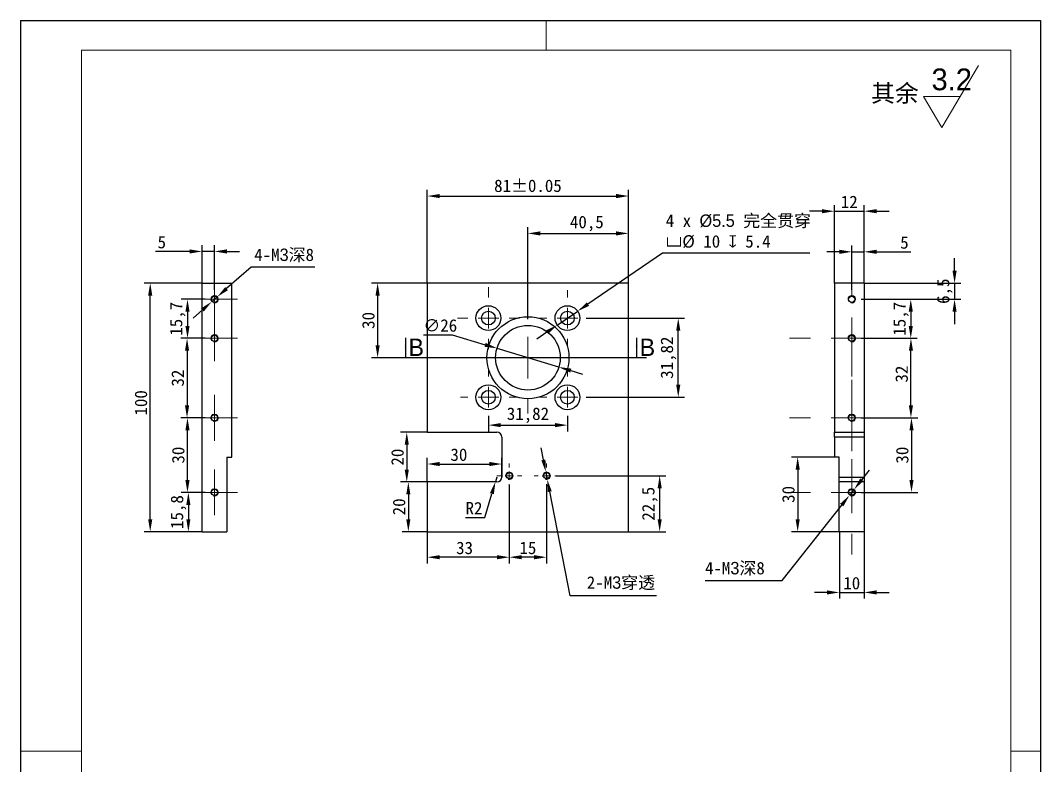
# Model space of a CAD drawing. Header units: millimetres. Extents: x 13 to 7248, y -1201 to 1478.
# Drawn here: x 3488.8 to 3899.4, y -911.1 to -611.3 of the extents above; entities that cross this region are included whole.
import ezdxf

# ---------------------------------------------------------------- set-up
doc = ezdxf.new("R2010")
doc.units = ezdxf.units.MM
doc.header["$LTSCALE"] = 5
doc.header["$PDSIZE"] = -1
doc.linetypes.add('CENTER2', pattern=[28.575, 19.05, -3.175, 3.175, -3.175])
doc.linetypes.add('SLD-实线', pattern=[0])
doc.layers.get('0').update_dxf_attribs({"lineweight": 30})
for name, color, linetype, lineweight in [('中心线层', 1, 'CENTER2', 13), ('粗实线', 7, 'SLD-实线', 15), ('细实线层', 5, 'Continuous', 15)]:
    doc.layers.add(name, color=color, linetype=linetype, lineweight=lineweight)
for name, color, linetype in [('图框', 7, 'SLD-实线'), ('文字层', 7, 'SLD-实线'), ('标注层', 96, 'SLD-实线'), ('标注线', 4, 'SLD-实线')]:
    doc.layers.add(name, color=color, linetype=linetype)
doc.styles.add('SLDTEXTSTYLE0', font='')
doc.styles.add('SLDTEXTSTYLE3', font='', dxfattribs={"bigfont": 'bigfont'})
doc.styles.get("Standard").update_dxf_attribs({"font": ''})
doc.styles.get('SLDTEXTSTYLE0').set_extended_font_data('汉仪长仿宋体')
doc.styles.get('SLDTEXTSTYLE3').set_extended_font_data('汉仪长仿宋体')
doc.styles.get('Standard').set_extended_font_data('SimSun')
doc.dimstyles.new('副本2-1', dxfattribs={"dimscale": 2, "dimtxt": 2.5, "dimasz": 2.5, "dimexe": 1.25, "dimexo": 0, "dimtad": 1, "dimtoh": 1, "dimtxsty": 'Standard', "dimcen": 2.5, "dimclrt": 256, "dimadec": 0, "dimazin": 0, "dimtfac": 1, "dimtmove": 0, "dimatfit": 3, "dimfxl": 0, "dimarcsym": 0})

# ---------------------------------------------------------------- blocks, each defined once
blk = doc.blocks.new('*D416')
at = {"layer": 'Defpoints', "color": 0}
for p in [(3733.58, -682), (3652.58, -717.03), (3733.58, -717.03)]:
    blk.add_point(p, dxfattribs=at)
at = {"layer": '标注层', "color": 0, "lineweight": -2}
for p, q in [((3652.58, -717.03), (3652.58, -679.5)), ((3733.58, -717.03), (3733.58, -679.5)), ((3657.58, -682), (3728.58, -682))]:
    blk.add_line(p, q, dxfattribs=at)
at = {"layer": '标注层', "color": 0}
for points in [[(3657.58, -681.17), (3657.58, -682.84), (3652.58, -682)], [(3728.58, -681.17), (3728.58, -682.84), (3733.58, -682)]]:
    blk.add_solid(points, dxfattribs=at)
at = {"layer": '标注层', "insert": (3693.08, -675.36), "char_height": 5, "attachment_point": 2}
blk.add_mtext('81%%p0.05', dxfattribs=at)
blk = doc.blocks.new('*D417')
at = {"layer": 'Defpoints', "color": 0}
for p in [(3733.58, -697.03), (3733.58, -717.03), (3693.08, -731.53)]:
    blk.add_point(p, dxfattribs=at)
at = {"layer": '标注层', "color": 0, "lineweight": -2}
for p, q in [((3693.08, -731.53), (3693.08, -694.53)), ((3698.08, -697.03), (3728.58, -697.03)), ((3733.58, -717.03), (3733.58, -694.53))]:
    blk.add_line(p, q, dxfattribs=at)
at = {"layer": '标注层', "color": 0}
for points in [[(3698.08, -696.2), (3698.08, -697.86), (3693.08, -697.03)], [(3728.58, -696.2), (3728.58, -697.86), (3733.58, -697.03)]]:
    blk.add_solid(points, dxfattribs=at)
at = {"layer": '标注层', "insert": (3716.79, -689.94), "char_height": 5, "attachment_point": 2}
blk.add_mtext('40,5', dxfattribs=at)
blk = doc.blocks.new('*D418')
at = {"layer": 'Defpoints', "color": 0}
for p in [(3652.58, -797.03), (3644.95, -817.03), (3652.58, -817.03)]:
    blk.add_point(p, dxfattribs=at)
at = {"layer": '标注层', "color": 0, "lineweight": -2}
for p, q in [((3652.58, -797.03), (3642.45, -797.03)), ((3644.95, -802.03), (3644.95, -812.03)), ((3652.58, -817.03), (3642.45, -817.03))]:
    blk.add_line(p, q, dxfattribs=at)
at = {"layer": '标注层', "color": 0}
for points in [[(3644.11, -802.03), (3645.78, -802.03), (3644.95, -797.03)], [(3644.11, -812.03), (3645.78, -812.03), (3644.95, -817.03)]]:
    blk.add_solid(points, dxfattribs=at)
at = {"layer": '标注层', "insert": (3638.7, -807.03), "char_height": 5, "attachment_point": 2, "rotation": 90}
blk.add_mtext('20', dxfattribs=at)
blk = doc.blocks.new('*D419')
at = {"layer": 'Defpoints', "color": 0}
for p in [(3652.58, -777.03), (3644.31, -797.03), (3652.58, -797.03)]:
    blk.add_point(p, dxfattribs=at)
at = {"layer": '标注层', "color": 0, "lineweight": -2}
for p, q in [((3652.58, -777.03), (3641.81, -777.03)), ((3644.31, -782.03), (3644.31, -792.03)), ((3652.58, -797.03), (3641.81, -797.03))]:
    blk.add_line(p, q, dxfattribs=at)
at = {"layer": '标注层', "color": 0}
for points in [[(3643.48, -782.03), (3645.14, -782.03), (3644.31, -777.03)], [(3643.48, -792.03), (3645.14, -792.03), (3644.31, -797.03)]]:
    blk.add_solid(points, dxfattribs=at)
at = {"layer": '标注层', "insert": (3638.06, -787.03), "char_height": 5, "attachment_point": 2, "rotation": 90}
blk.add_mtext('20', dxfattribs=at)
blk = doc.blocks.new('*D420')
at = {"layer": 'Defpoints', "color": 0}
for p in [(3682.58, -789.8), (3682.58, -795.03), (3652.58, -797.03)]:
    blk.add_point(p, dxfattribs=at)
at = {"layer": '标注层', "color": 0, "lineweight": -2}
for p, q in [((3652.58, -797.03), (3652.58, -787.3)), ((3682.58, -795.03), (3682.58, -787.3)), ((3657.58, -789.8), (3677.58, -789.8))]:
    blk.add_line(p, q, dxfattribs=at)
at = {"layer": '标注层', "color": 0}
for points in [[(3657.58, -788.97), (3657.58, -790.64), (3652.58, -789.8)], [(3677.58, -788.97), (3677.58, -790.64), (3682.58, -789.8)]]:
    blk.add_solid(points, dxfattribs=at)
at = {"layer": '标注层', "insert": (3665.29, -783.55), "char_height": 5, "attachment_point": 2}
blk.add_mtext('30', dxfattribs=at)
blk = doc.blocks.new('*D421')
at = {"layer": 'Defpoints', "color": 0}
for p in [(3685.58, -798.28), (3652.58, -817.03), (3652.58, -827.29)]:
    blk.add_point(p, dxfattribs=at)
at = {"layer": '标注层', "color": 0, "lineweight": -2}
for p, q in [((3685.58, -798.28), (3685.58, -829.79)), ((3652.58, -817.03), (3652.58, -829.79)), ((3680.58, -827.29), (3657.58, -827.29))]:
    blk.add_line(p, q, dxfattribs=at)
at = {"layer": '标注层', "color": 0}
for points in [[(3657.58, -826.46), (3657.58, -828.13), (3652.58, -827.29)], [(3680.58, -826.46), (3680.58, -828.13), (3685.58, -827.29)]]:
    blk.add_solid(points, dxfattribs=at)
at = {"layer": '标注层', "insert": (3667.58, -821.04), "char_height": 5, "attachment_point": 2}
blk.add_mtext('33', dxfattribs=at)
blk = doc.blocks.new('*D422')
at = {"layer": 'Defpoints', "color": 0}
for p in [(3685.58, -798.28), (3700.58, -798.28), (3685.58, -827.29)]:
    blk.add_point(p, dxfattribs=at)
at = {"layer": '标注层', "color": 0, "lineweight": -2}
for p, q in [((3685.58, -798.28), (3685.58, -829.79)), ((3700.58, -798.28), (3700.58, -829.79)), ((3695.58, -827.29), (3690.58, -827.29))]:
    blk.add_line(p, q, dxfattribs=at)
at = {"layer": '标注层', "color": 0}
for points in [[(3690.58, -826.46), (3690.58, -828.13), (3685.58, -827.29)], [(3695.58, -826.46), (3695.58, -828.13), (3700.58, -827.29)]]:
    blk.add_solid(points, dxfattribs=at)
at = {"layer": '标注层', "insert": (3693.08, -821.04), "char_height": 5, "attachment_point": 2}
blk.add_mtext('15', dxfattribs=at)
blk = doc.blocks.new('*D423')
at = {"layer": 'Defpoints', "color": 0}
for p in [(3704.33, -794.53), (3746.1, -794.53), (3733.58, -817.03)]:
    blk.add_point(p, dxfattribs=at)
at = {"layer": '标注层', "color": 0, "lineweight": -2}
for p, q in [((3704.33, -794.53), (3748.6, -794.53)), ((3746.1, -812.03), (3746.1, -799.53)), ((3733.58, -817.03), (3748.6, -817.03))]:
    blk.add_line(p, q, dxfattribs=at)
at = {"layer": '标注层', "color": 0}
for points in [[(3745.27, -799.53), (3746.94, -799.53), (3746.1, -794.53)], [(3745.27, -812.03), (3746.94, -812.03), (3746.1, -817.03)]]:
    blk.add_solid(points, dxfattribs=at)
at = {"layer": '标注层', "insert": (3739.02, -805.78), "char_height": 5, "attachment_point": 2, "rotation": 90}
blk.add_mtext('22,5', dxfattribs=at)
blk = doc.blocks.new('*D424')
at = {"layer": 'Defpoints', "color": 0}
for p in [(3680.63, -743.27), (3705.52, -750.79)]:
    blk.add_point(p, dxfattribs=at)
at = {"layer": '标注层', "color": 0, "lineweight": -2}
for p, q in [((3651, -737.81), (3662.53, -737.81)), ((3662.53, -737.81), (3675.84, -741.83)), ((3705.52, -750.79), (3680.63, -743.27)), ((3710.31, -752.23), (3715.09, -753.68))]:
    blk.add_line(p, q, dxfattribs=at)
at = {"layer": '标注层', "color": 0}
for points in [[(3676.08, -741.03), (3675.6, -742.63), (3680.63, -743.27)], [(3710.55, -751.43), (3710.07, -753.03), (3705.52, -750.79)]]:
    blk.add_solid(points, dxfattribs=at)
at = {"layer": '标注层', "insert": (3651, -731.56), "char_height": 5, "attachment_point": 1}
blk.add_mtext('∅26', dxfattribs=at)
blk = doc.blocks.new('*D425')
at = {"layer": 'Defpoints', "color": 0}
for p in [(3652.58, -717.03), (3632.58, -747.03), (3677.58, -747.03)]:
    blk.add_point(p, dxfattribs=at)
at = {"layer": '标注层', "color": 0, "lineweight": -2}
for p, q in [((3652.58, -717.03), (3630.08, -717.03)), ((3632.58, -722.03), (3632.58, -742.03)), ((3677.58, -747.03), (3630.08, -747.03))]:
    blk.add_line(p, q, dxfattribs=at)
at = {"layer": '标注层', "color": 0}
for points in [[(3631.74, -722.03), (3633.41, -722.03), (3632.58, -717.03)], [(3631.74, -742.03), (3633.41, -742.03), (3632.58, -747.03)]]:
    blk.add_solid(points, dxfattribs=at)
at = {"layer": '标注层', "insert": (3626.33, -732.03), "char_height": 5, "attachment_point": 2, "rotation": 90}
blk.add_mtext('30', dxfattribs=at)
blk = doc.blocks.new('*D426')
at = {"layer": 'Defpoints', "color": 0}
for p in [(3677.17, -770.44), (3708.99, -770.44), (3708.99, -774.16)]:
    blk.add_point(p, dxfattribs=at)
at = {"layer": '标注层', "color": 0, "lineweight": -2}
for p, q in [((3677.17, -770.44), (3677.17, -776.66)), ((3708.99, -770.44), (3708.99, -776.66)), ((3682.17, -774.16), (3703.99, -774.16))]:
    blk.add_line(p, q, dxfattribs=at)
at = {"layer": '标注层', "color": 0}
for points in [[(3682.17, -773.33), (3682.17, -774.99), (3677.17, -774.16)], [(3703.99, -773.33), (3703.99, -774.99), (3708.99, -774.16)]]:
    blk.add_solid(points, dxfattribs=at)
at = {"layer": '标注层', "insert": (3693.08, -767.07), "char_height": 5, "attachment_point": 2}
blk.add_mtext('31,82', dxfattribs=at)
blk = doc.blocks.new('*D427')
at = {"layer": 'Defpoints', "color": 0}
for p in [(3716.49, -731.12), (3753.58, -731.12), (3716.49, -762.94)]:
    blk.add_point(p, dxfattribs=at)
at = {"layer": '标注层', "color": 0, "lineweight": -2}
for p, q in [((3716.49, -731.12), (3756.08, -731.12)), ((3753.58, -757.94), (3753.58, -736.12)), ((3716.49, -762.94), (3756.08, -762.94))]:
    blk.add_line(p, q, dxfattribs=at)
at = {"layer": '标注层', "color": 0}
for points in [[(3752.74, -736.12), (3754.41, -736.12), (3753.58, -731.12)], [(3752.74, -757.94), (3754.41, -757.94), (3753.58, -762.94)]]:
    blk.add_solid(points, dxfattribs=at)
at = {"layer": '标注层', "insert": (3746.49, -747.03), "char_height": 5, "attachment_point": 2, "rotation": 90}
blk.add_mtext('31,82', dxfattribs=at)
blk = doc.blocks.new('*D428')
at = {"layer": 'Defpoints', "color": 0}
for p in [(3713.11, -728.3), (3704.86, -733.94)]:
    blk.add_point(p, dxfattribs=at)
at = {"layer": '标注层', "color": 0, "lineweight": -2}
for p, q in [((3747.29, -704.96), (3717.24, -725.48)), ((3806.59, -704.96), (3747.29, -704.96)), ((3704.86, -733.94), (3713.11, -728.3)), ((3700.73, -736.76), (3696.6, -739.58))]:
    blk.add_line(p, q, dxfattribs=at)
at = {"layer": '标注层', "color": 0}
for points in [[(3716.77, -724.79), (3717.71, -726.17), (3713.11, -728.3)], [(3700.26, -736.07), (3701.2, -737.45), (3704.86, -733.94)]]:
    blk.add_solid(points, dxfattribs=at)
at = {"layer": '标注层', "insert": (3748.54, -689.41), "char_height": 5, "attachment_point": 1}
blk.add_mtext('4 x {\\fMS PGothic|b0|i0|c134|p34;%%C5.5} 完全贯穿\\P{\\fGDT|b0|i0|c134|p2;v}%%C 10 {\\fGDT|b0|i0|c134|p2;x} 5.4', dxfattribs=at)
blk = doc.blocks.new('*D429')
at = {"layer": 'Defpoints', "color": 0}
for p in [(3700.28, -793.06), (3700.87, -796)]:
    blk.add_point(p, dxfattribs=at)
at = {"layer": '标注层', "color": 0, "lineweight": -2}
for p, q in [((3699.31, -788.15), (3698.34, -783.25)), ((3700.28, -793.06), (3700.87, -796)), ((3710.14, -842.77), (3701.84, -800.91)), ((3744.78, -842.77), (3710.14, -842.77))]:
    blk.add_line(p, q, dxfattribs=at)
at = {"layer": '标注层', "color": 0}
for points in [[(3700.13, -787.99), (3698.49, -788.32), (3700.28, -793.06)], [(3702.66, -800.74), (3701.02, -801.07), (3700.87, -796)]]:
    blk.add_solid(points, dxfattribs=at)
at = {"layer": '标注层', "insert": (3716.76, -834.98), "char_height": 5, "attachment_point": 1}
blk.add_mtext('2-M{\\fMS PGothic|b0|i0|c134|p34;3}穿透', dxfattribs=at)
blk = doc.blocks.new('*D430')
at = {"layer": 'Defpoints', "color": 0}
for p in [(3680.58, -795.03), (3680, -796.95)]:
    blk.add_point(p, dxfattribs=at)
at = {"layer": '标注层', "color": 0, "lineweight": -2}
for p, q in [((3680.58, -795.03), (3680, -796.95)), ((3675.7, -811.31), (3678.57, -801.74)), ((3667.97, -811.31), (3675.7, -811.31))]:
    blk.add_line(p, q, dxfattribs=at)
at = {"layer": '标注层', "color": 0}
blk.add_solid([(3677.77, -801.5), (3679.36, -801.97), (3680, -796.95)], dxfattribs=at)
at = {"layer": '标注层', "insert": (3667.97, -805.06), "char_height": 5, "attachment_point": 1}
blk.add_mtext('R2', dxfattribs=at)
blk = doc.blocks.new('SW_CENTERMARKSYMBOL_0')
at = {"color": 0, "linetype": 'SLD-实线', "lineweight": 0}
for p, q in [((0, 8.33), (0, 11.25)), ((0, 0), (0, 4.17)), ((-8.33, 0), (-11.25, 0)), ((0, 0), (-4.17, 0)), ((0, 0), (0, -4.17)), ((0, 0), (4.17, 0)), ((8.33, 0), (11.25, 0)), ((0, -8.33), (0, -11.25))]:
    blk.add_line(p, q, dxfattribs=at)
blk = doc.blocks.new('SW_CENTERMARKSYMBOL_1')
at = {"color": 0, "linetype": 'SLD-实线', "lineweight": 0}
for p, q in [((0, 8.33), (0, 11.25)), ((0, 0), (0, 4.17)), ((-8.33, 0), (-11.25, 0)), ((0, 0), (-4.17, 0)), ((0, 0), (0, -4.17)), ((0, 0), (4.17, 0)), ((8.33, 0), (11.25, 0)), ((0, -8.33), (0, -11.25))]:
    blk.add_line(p, q, dxfattribs=at)
blk = doc.blocks.new('SW_CENTERMARKSYMBOL_2')
at = {"color": 0, "linetype": 'SLD-实线', "lineweight": 0}
for p, q in [((0, 8.33), (0, 11.25)), ((0, 0), (0, 4.17)), ((-8.33, 0), (-11.25, 0)), ((0, 0), (-4.17, 0)), ((0, 0), (0, -4.17)), ((0, 0), (4.17, 0)), ((8.33, 0), (11.25, 0)), ((0, -8.33), (0, -11.25))]:
    blk.add_line(p, q, dxfattribs=at)
blk = doc.blocks.new('SW_CENTERMARKSYMBOL_3')
at = {"color": 0, "linetype": 'SLD-实线', "lineweight": 0}
for p, q in [((0, 8.33), (0, 11.25)), ((0, 0), (0, 4.17)), ((-8.33, 0), (-11.25, 0)), ((0, 0), (-4.17, 0)), ((0, 0), (0, -4.17)), ((0, 0), (4.17, 0)), ((8.33, 0), (11.25, 0)), ((0, -8.33), (0, -11.25))]:
    blk.add_line(p, q, dxfattribs=at)
blk = doc.blocks.new('SW_CENTERMARKSYMBOL_4')
at = {"color": 0, "linetype": 'SLD-实线', "lineweight": 0}
for p, q in [((0, 8.33), (0, 12.5)), ((0, 0), (0, 4.17)), ((-8.33, 0), (-12.5, 0)), ((0, 0), (-4.17, 0)), ((0, 0), (0, -4.17)), ((0, 0), (4.17, 0)), ((8.33, 0), (12.5, 0)), ((0, -8.33), (0, -12.5))]:
    blk.add_line(p, q, dxfattribs=at)
blk = doc.blocks.new('SW_CENTERMARKSYMBOL_5')
at = {"color": 0, "linetype": 'SLD-实线', "lineweight": 0}
for p, q in [((0, 8.3), (0, 12.5)), ((-8.3, 0), (-12.5, 0)), ((0, 0), (-4.2, 0)), ((0, 0), (0, 4.2)), ((0, 0), (0, -4.2)), ((0, 0), (4.2, 0)), ((8.3, 0), (12.5, 0)), ((0, -8.3), (0, -12.5))]:
    blk.add_line(p, q, dxfattribs=at)
blk = doc.blocks.new('SW_CENTERMARKSYMBOL_6')
at = {"color": 0, "linetype": 'SLD-实线', "lineweight": 0}
for p, q in [((0, 8.3), (0, 12.5)), ((-8.3, 0), (-12.5, 0)), ((0, 0), (-4.2, 0)), ((0, 0), (0, 4.2)), ((0, 0), (0, -4.2)), ((0, 0), (4.2, 0)), ((8.3, 0), (12.5, 0)), ((0, -8.3), (0, -12.5))]:
    blk.add_line(p, q, dxfattribs=at)
blk = doc.blocks.new('*D431')
at = {"layer": 'Defpoints', "color": 0}
for p in [(3828.41, -688.1), (3816.41, -717.03), (3828.41, -717.03)]:
    blk.add_point(p, dxfattribs=at)
at = {"layer": '标注层', "color": 0, "lineweight": -2}
for p, q in [((3816.41, -717.03), (3816.41, -685.6)), ((3828.41, -717.03), (3828.41, -685.6)), ((3811.41, -688.1), (3806.41, -688.1)), ((3816.41, -688.1), (3828.41, -688.1)), ((3833.41, -688.1), (3838.41, -688.1))]:
    blk.add_line(p, q, dxfattribs=at)
at = {"layer": '标注层', "color": 0}
for points in [[(3811.41, -687.26), (3811.41, -688.93), (3816.41, -688.1)], [(3833.41, -687.26), (3833.41, -688.93), (3828.41, -688.1)]]:
    blk.add_solid(points, dxfattribs=at)
at = {"layer": '标注层', "insert": (3822.41, -681.85), "char_height": 5, "attachment_point": 2}
blk.add_mtext('12', dxfattribs=at)
blk = doc.blocks.new('*D432')
at = {"layer": 'Defpoints', "color": 0}
for p in [(3828.41, -704.43), (3828.41, -717.03), (3823.41, -719.78)]:
    blk.add_point(p, dxfattribs=at)
at = {"layer": '标注层', "color": 0, "lineweight": -2}
for p, q in [((3823.41, -719.78), (3823.41, -701.93)), ((3828.41, -717.03), (3828.41, -701.93)), ((3818.41, -704.43), (3813.41, -704.43)), ((3823.41, -704.43), (3828.41, -704.43)), ((3833.41, -704.43), (3847.22, -704.43))]:
    blk.add_line(p, q, dxfattribs=at)
at = {"layer": '标注层', "color": 0}
for points in [[(3818.41, -703.6), (3818.41, -705.27), (3823.41, -704.43)], [(3833.41, -703.6), (3833.41, -705.27), (3828.41, -704.43)]]:
    blk.add_solid(points, dxfattribs=at)
at = {"layer": '标注层', "insert": (3844.61, -698.18), "char_height": 5, "attachment_point": 2}
blk.add_mtext('5', dxfattribs=at)
blk = doc.blocks.new('*D433')
at = {"layer": 'Defpoints', "color": 0}
for p in [(3828.41, -717.03), (3827.16, -723.53), (3864.79, -723.53)]:
    blk.add_point(p, dxfattribs=at)
at = {"layer": '标注层', "color": 0, "lineweight": -2}
for p, q in [((3864.79, -712.03), (3864.79, -707.03)), ((3828.41, -717.03), (3867.29, -717.03)), ((3864.79, -717.03), (3864.79, -723.53)), ((3827.16, -723.53), (3867.29, -723.53)), ((3864.79, -728.53), (3864.79, -733.53))]:
    blk.add_line(p, q, dxfattribs=at)
at = {"layer": '标注层', "color": 0}
for points in [[(3863.96, -712.03), (3865.62, -712.03), (3864.79, -717.03)], [(3863.96, -728.53), (3865.62, -728.53), (3864.79, -723.53)]]:
    blk.add_solid(points, dxfattribs=at)
at = {"layer": '标注层', "insert": (3857.7, -720.28), "char_height": 5, "attachment_point": 2, "rotation": 90}
blk.add_mtext('6,5', dxfattribs=at)
blk = doc.blocks.new('*D434')
at = {"layer": 'Defpoints', "color": 0}
for p in [(3827.16, -723.53), (3827.16, -739.23), (3847.17, -739.23)]:
    blk.add_point(p, dxfattribs=at)
at = {"layer": '标注层', "color": 0, "lineweight": -2}
for p, q in [((3827.16, -723.53), (3849.67, -723.53)), ((3847.17, -728.53), (3847.17, -734.23)), ((3827.16, -739.23), (3849.67, -739.23))]:
    blk.add_line(p, q, dxfattribs=at)
at = {"layer": '标注层', "color": 0}
for points in [[(3846.33, -728.53), (3848, -728.53), (3847.17, -723.53)], [(3846.33, -734.23), (3848, -734.23), (3847.17, -739.23)]]:
    blk.add_solid(points, dxfattribs=at)
at = {"layer": '标注层', "insert": (3840.08, -731.38), "char_height": 5, "attachment_point": 2, "rotation": 90}
blk.add_mtext('15,7', dxfattribs=at)
blk = doc.blocks.new('*D435')
at = {"layer": 'Defpoints', "color": 0}
for p in [(3827.16, -739.23), (3847.22, -739.23), (3827.16, -771.23)]:
    blk.add_point(p, dxfattribs=at)
at = {"layer": '标注层', "color": 0, "lineweight": -2}
for p, q in [((3827.16, -739.23), (3849.72, -739.23)), ((3847.22, -766.23), (3847.22, -744.23)), ((3827.16, -771.23), (3849.72, -771.23))]:
    blk.add_line(p, q, dxfattribs=at)
at = {"layer": '标注层', "color": 0}
for points in [[(3846.39, -744.23), (3848.06, -744.23), (3847.22, -739.23)], [(3846.39, -766.23), (3848.06, -766.23), (3847.22, -771.23)]]:
    blk.add_solid(points, dxfattribs=at)
at = {"layer": '标注层', "insert": (3840.97, -753.62), "char_height": 5, "attachment_point": 2, "rotation": 90}
blk.add_mtext('32', dxfattribs=at)
blk = doc.blocks.new('*D436')
at = {"layer": 'Defpoints', "color": 0}
for p in [(3827.16, -771.23), (3827.16, -801.23), (3847.45, -801.23)]:
    blk.add_point(p, dxfattribs=at)
at = {"layer": '标注层', "color": 0, "lineweight": -2}
for p, q in [((3827.16, -771.23), (3849.95, -771.23)), ((3847.45, -776.23), (3847.45, -796.23)), ((3827.16, -801.23), (3849.95, -801.23))]:
    blk.add_line(p, q, dxfattribs=at)
at = {"layer": '标注层', "color": 0}
for points in [[(3846.62, -776.23), (3848.29, -776.23), (3847.45, -771.23)], [(3846.62, -796.23), (3848.29, -796.23), (3847.45, -801.23)]]:
    blk.add_solid(points, dxfattribs=at)
at = {"layer": '标注层', "insert": (3841.2, -786.23), "char_height": 5, "attachment_point": 2, "rotation": 90}
blk.add_mtext('30', dxfattribs=at)
blk = doc.blocks.new('*D437')
at = {"layer": 'Defpoints', "color": 0}
for p in [(3818.41, -817.03), (3828.41, -817.03), (3828.41, -841.46)]:
    blk.add_point(p, dxfattribs=at)
at = {"layer": '标注层', "color": 0, "lineweight": -2}
for p, q in [((3818.41, -817.03), (3818.41, -843.96)), ((3828.41, -817.03), (3828.41, -843.96)), ((3813.41, -841.46), (3808.41, -841.46)), ((3818.41, -841.46), (3828.41, -841.46)), ((3833.41, -841.46), (3838.41, -841.46))]:
    blk.add_line(p, q, dxfattribs=at)
at = {"layer": '标注层', "color": 0}
for points in [[(3813.41, -840.63), (3813.41, -842.29), (3818.41, -841.46)], [(3833.41, -840.63), (3833.41, -842.29), (3828.41, -841.46)]]:
    blk.add_solid(points, dxfattribs=at)
at = {"layer": '标注层', "insert": (3823.41, -835.21), "char_height": 5, "attachment_point": 2}
blk.add_mtext('10', dxfattribs=at)
blk = doc.blocks.new('*D438')
at = {"layer": 'Defpoints', "color": 0}
for p in [(3816.41, -787.03), (3801.64, -817.03), (3818.41, -817.03)]:
    blk.add_point(p, dxfattribs=at)
at = {"layer": '标注层', "color": 0, "lineweight": -2}
for p, q in [((3816.41, -787.03), (3799.14, -787.03)), ((3801.64, -792.03), (3801.64, -812.03)), ((3818.41, -817.03), (3799.14, -817.03))]:
    blk.add_line(p, q, dxfattribs=at)
at = {"layer": '标注层', "color": 0}
for points in [[(3800.81, -792.03), (3802.48, -792.03), (3801.64, -787.03)], [(3800.81, -812.03), (3802.48, -812.03), (3801.64, -817.03)]]:
    blk.add_solid(points, dxfattribs=at)
at = {"layer": '标注层', "insert": (3795.39, -802.03), "char_height": 5, "attachment_point": 2, "rotation": 90}
blk.add_mtext('30', dxfattribs=at)
blk = doc.blocks.new('*D439')
at = {"layer": 'Defpoints', "color": 0}
for p in [(3824.34, -800.05), (3822.47, -802.41)]:
    blk.add_point(p, dxfattribs=at)
at = {"layer": '标注层', "color": 0, "lineweight": -2}
for p, q in [((3827.44, -796.14), (3830.55, -792.22)), ((3824.34, -800.05), (3822.47, -802.41)), ((3795.38, -836.61), (3819.37, -806.33)), ((3764.35, -836.61), (3795.38, -836.61))]:
    blk.add_line(p, q, dxfattribs=at)
at = {"layer": '标注层', "color": 0}
for points in [[(3826.79, -795.62), (3828.1, -796.65), (3824.34, -800.05)], [(3818.72, -805.81), (3820.02, -806.84), (3822.47, -802.41)]]:
    blk.add_solid(points, dxfattribs=at)
at = {"layer": '标注层', "insert": (3764.35, -829.19), "char_height": 5, "attachment_point": 1}
blk.add_mtext('4-M{\\fMS PGothic|b0|i0|c134|p34;3}深8', dxfattribs=at)
blk = doc.blocks.new('SW_CENTERMARKSYMBOL_7')
at = {"color": 0, "linetype": 'SLD-实线', "lineweight": 0}
for p, q in [((0, 8.33), (0, 12.5)), ((0, 0), (0, 4.17)), ((-8.33, 0), (-12.5, 0)), ((0, 0), (-4.17, 0)), ((0, 0), (0, -4.17)), ((0, 0), (4.17, 0)), ((8.33, 0), (12.5, 0)), ((0, -8.33), (0, -12.5))]:
    blk.add_line(p, q, dxfattribs=at)
blk = doc.blocks.new('SW_CENTERMARKSYMBOL_8')
at = {"color": 0, "linetype": 'SLD-实线', "lineweight": 0}
for p, q in [((0, 8.33), (0, 12.5)), ((0, 0), (0, 4.17)), ((-8.33, 0), (-12.5, 0)), ((0, 0), (-4.17, 0)), ((0, 0), (0, -4.17)), ((0, 0), (4.17, 0)), ((8.33, 0), (12.5, 0)), ((0, -8.33), (0, -12.5))]:
    blk.add_line(p, q, dxfattribs=at)
blk = doc.blocks.new('SW_CENTERMARKSYMBOL_9')
at = {"color": 0, "linetype": 'SLD-实线', "lineweight": 0}
for p, q in [((0, 8.33), (0, 12.5)), ((0, 0), (0, 4.17)), ((-8.33, 0), (-12.5, 0)), ((0, 0), (-4.17, 0)), ((0, 0), (0, -4.17)), ((0, 0), (4.17, 0)), ((8.33, 0), (12.5, 0)), ((0, -8.33), (0, -12.5))]:
    blk.add_line(p, q, dxfattribs=at)
blk = doc.blocks.new('*D440')
at = {"layer": 'Defpoints', "color": 0}
for p in [(3541.06, -717.03), (3561.93, -717.03), (3561.93, -817.03)]:
    blk.add_point(p, dxfattribs=at)
at = {"layer": '标注层', "color": 0, "lineweight": -2}
for p, q in [((3561.93, -717.03), (3538.56, -717.03)), ((3541.06, -812.03), (3541.06, -722.03)), ((3561.93, -817.03), (3538.56, -817.03))]:
    blk.add_line(p, q, dxfattribs=at)
at = {"layer": '标注层', "color": 0}
for points in [[(3540.22, -722.03), (3541.89, -722.03), (3541.06, -717.03)], [(3540.22, -812.03), (3541.89, -812.03), (3541.06, -817.03)]]:
    blk.add_solid(points, dxfattribs=at)
at = {"layer": '标注层', "insert": (3534.81, -765.2), "char_height": 5, "attachment_point": 2, "rotation": 90}
blk.add_mtext('100', dxfattribs=at)
blk = doc.blocks.new('*D441')
at = {"layer": 'Defpoints', "color": 0}
for p in [(3556.06, -771.23), (3563.18, -771.23), (3563.18, -801.23)]:
    blk.add_point(p, dxfattribs=at)
at = {"layer": '标注层', "color": 0, "lineweight": -2}
for p, q in [((3563.18, -771.23), (3553.56, -771.23)), ((3556.06, -796.23), (3556.06, -776.23)), ((3563.18, -801.23), (3553.56, -801.23))]:
    blk.add_line(p, q, dxfattribs=at)
at = {"layer": '标注层', "color": 0}
for points in [[(3555.22, -776.23), (3556.89, -776.23), (3556.06, -771.23)], [(3555.22, -796.23), (3556.89, -796.23), (3556.06, -801.23)]]:
    blk.add_solid(points, dxfattribs=at)
at = {"layer": '标注层', "insert": (3549.81, -786.23), "char_height": 5, "attachment_point": 2, "rotation": 90}
blk.add_mtext('30', dxfattribs=at)
blk = doc.blocks.new('*D442')
at = {"layer": 'Defpoints', "color": 0}
for p in [(3563.18, -739.23), (3555.88, -771.23), (3563.18, -771.23)]:
    blk.add_point(p, dxfattribs=at)
at = {"layer": '标注层', "color": 0, "lineweight": -2}
for p, q in [((3563.18, -739.23), (3553.38, -739.23)), ((3555.88, -744.23), (3555.88, -766.23)), ((3563.18, -771.23), (3553.38, -771.23))]:
    blk.add_line(p, q, dxfattribs=at)
at = {"layer": '标注层', "color": 0}
for points in [[(3555.05, -744.23), (3556.72, -744.23), (3555.88, -739.23)], [(3555.05, -766.23), (3556.72, -766.23), (3555.88, -771.23)]]:
    blk.add_solid(points, dxfattribs=at)
at = {"layer": '标注层', "insert": (3549.63, -755.23), "char_height": 5, "attachment_point": 2, "rotation": 90}
blk.add_mtext('32', dxfattribs=at)
blk = doc.blocks.new('*D443')
at = {"layer": 'Defpoints', "color": 0}
for p in [(3563.18, -723.53), (3556.06, -739.23), (3563.18, -739.23)]:
    blk.add_point(p, dxfattribs=at)
at = {"layer": '标注层', "color": 0, "lineweight": -2}
for p, q in [((3563.18, -723.53), (3553.56, -723.53)), ((3556.06, -728.53), (3556.06, -734.23)), ((3563.18, -739.23), (3553.56, -739.23))]:
    blk.add_line(p, q, dxfattribs=at)
at = {"layer": '标注层', "color": 0}
for points in [[(3555.23, -728.53), (3556.9, -728.53), (3556.06, -723.53)], [(3555.23, -734.23), (3556.9, -734.23), (3556.06, -739.23)]]:
    blk.add_solid(points, dxfattribs=at)
at = {"layer": '标注层', "insert": (3548.97, -731.38), "char_height": 5, "attachment_point": 2, "rotation": 90}
blk.add_mtext('15,7', dxfattribs=at)
blk = doc.blocks.new('*D444')
at = {"layer": 'Defpoints', "color": 0}
for p in [(3563.18, -801.23), (3556.41, -817.03), (3561.93, -817.03)]:
    blk.add_point(p, dxfattribs=at)
at = {"layer": '标注层', "color": 0, "lineweight": -2}
for p, q in [((3563.18, -801.23), (3553.91, -801.23)), ((3556.41, -806.23), (3556.41, -812.03)), ((3561.93, -817.03), (3553.91, -817.03))]:
    blk.add_line(p, q, dxfattribs=at)
at = {"layer": '标注层', "color": 0}
for points in [[(3555.58, -806.23), (3557.24, -806.23), (3556.41, -801.23)], [(3555.58, -812.03), (3557.24, -812.03), (3556.41, -817.03)]]:
    blk.add_solid(points, dxfattribs=at)
at = {"layer": '标注层', "insert": (3549.32, -809.13), "char_height": 5, "attachment_point": 2, "rotation": 90}
blk.add_mtext('15,8', dxfattribs=at)
blk = doc.blocks.new('*D445')
at = {"layer": 'Defpoints', "color": 0}
for p in [(3568.05, -722.54), (3565.8, -724.52)]:
    blk.add_point(p, dxfattribs=at)
at = {"layer": '标注层', "color": 0, "lineweight": -2}
for p, q in [((3581.67, -710.55), (3571.81, -719.24)), ((3607.34, -710.55), (3581.67, -710.55)), ((3565.8, -724.52), (3568.05, -722.54)), ((3562.05, -727.83), (3558.3, -731.13))]:
    blk.add_line(p, q, dxfattribs=at)
at = {"layer": '标注层', "color": 0}
for points in [[(3571.26, -718.61), (3572.36, -719.86), (3568.05, -722.54)], [(3561.5, -727.2), (3562.6, -728.45), (3565.8, -724.52)]]:
    blk.add_solid(points, dxfattribs=at)
at = {"layer": '标注层', "insert": (3582.92, -703.13), "char_height": 5, "attachment_point": 1}
blk.add_mtext('4-M{\\fMS PGothic|b0|i0|c134|p34;3}深8', dxfattribs=at)
blk = doc.blocks.new('*D446')
at = {"layer": 'Defpoints', "color": 0}
for p in [(3561.93, -704.28), (3561.93, -717.03), (3566.93, -719.78)]:
    blk.add_point(p, dxfattribs=at)
at = {"layer": '标注层', "color": 0, "lineweight": -2}
for p, q in [((3561.93, -717.03), (3561.93, -701.78)), ((3566.93, -719.78), (3566.93, -701.78)), ((3556.93, -704.28), (3543.12, -704.28)), ((3566.93, -704.28), (3561.93, -704.28)), ((3571.93, -704.28), (3576.93, -704.28))]:
    blk.add_line(p, q, dxfattribs=at)
at = {"layer": '标注层', "color": 0}
for points in [[(3556.93, -703.45), (3556.93, -705.12), (3561.93, -704.28)], [(3571.93, -703.45), (3571.93, -705.12), (3566.93, -704.28)]]:
    blk.add_solid(points, dxfattribs=at)
at = {"layer": '标注层', "insert": (3545.72, -698.03), "char_height": 5, "attachment_point": 2}
blk.add_mtext('5', dxfattribs=at)
blk = doc.blocks.new('SW_CENTERMARKSYMBOL_11')
at = {"color": 0, "linetype": 'SLD-实线', "lineweight": 0}
for p, q in [((0, 2.5), (0, 4.6)), ((0, 0), (0, 2.5)), ((-2.5, 0), (-4.6, 0)), ((0, 0), (-2.5, 0)), ((0, 0), (0, -2.5)), ((0, 0), (2.5, 0)), ((2.5, 0), (4.6, 0)), ((0, -2.5), (0, -4.6))]:
    blk.add_line(p, q, dxfattribs=at)
blk = doc.blocks.new('SW_CENTERMARKSYMBOL_12')
at = {"color": 0, "linetype": 'SLD-实线', "lineweight": 0}
for p, q in [((0, 2.5), (0, 4.6)), ((0, 0), (0, 2.5)), ((-2.5, 0), (-4.6, 0)), ((0, 0), (-2.5, 0)), ((0, 0), (0, -2.5)), ((0, 0), (2.5, 0)), ((2.5, 0), (4.6, 0)), ((0, -2.5), (0, -4.6))]:
    blk.add_line(p, q, dxfattribs=at)
blk = doc.blocks.new('SW_CENTERMARKSYMBOL_13')
at = {"color": 0, "linetype": 'SLD-实线', "lineweight": 0}
for p, q in [((0, 2.5), (0, 4.6)), ((0, 0), (0, 2.5)), ((-2.5, 0), (-4.6, 0)), ((0, 0), (-2.5, 0)), ((0, 0), (0, -2.5)), ((0, 0), (2.5, 0)), ((2.5, 0), (4.6, 0)), ((0, -2.5), (0, -4.6))]:
    blk.add_line(p, q, dxfattribs=at)
blk = doc.blocks.new('SW_CENTERMARKSYMBOL_14')
at = {"color": 0, "linetype": 'SLD-实线', "lineweight": 0}
for p, q in [((0, 2.5), (0, 4.6)), ((0, 0), (0, 2.5)), ((-2.5, 0), (-4.6, 0)), ((0, 0), (-2.5, 0)), ((0, 0), (0, -2.5)), ((0, 0), (2.5, 0)), ((2.5, 0), (4.6, 0)), ((0, -2.5), (0, -4.6))]:
    blk.add_line(p, q, dxfattribs=at)
blk = doc.blocks.new('SW_SFSYMBOL_0')
at = {"color": 0, "linetype": 'SLD-实线', "lineweight": 0}
for p, q in [((8.23, -25), (37.72, 25)), ((8.23, -25), (-6.52, 0)), ((22.98, 0), (-6.52, 0))]:
    blk.add_line(p, q, dxfattribs=at)
at = {"color": 0, "linetype": 'SLD-实线', "lineweight": 0, "insert": (0, 22.56), "char_height": 17.5, "attachment_point": 1, "style": 'SLDTEXTSTYLE3'}
blk.add_mtext('3.2', dxfattribs=at)

msp = doc.modelspace()

# ---------------------------------------------------------------- linework, layer by layer
for p, q in [((3561.929, -817.0303), (3561.929, -717.0303)), ((3561.929, -717.0303), (3573.929, -717.0303)), ((3573.929, -787.0303), (3573.929, -717.0303)), ((3652.5757, -717.0303), (3652.5757, -777.0303)), ((3733.5757, -717.0303), (3652.5757, -717.0303)), ((3733.5757, -817.0303), (3733.5757, -717.0303)), ((3828.4064, -717.0303), (3816.4064, -717.0303)), ((3816.4064, -717.0303), (3816.4064, -777.0303)), ((3828.4064, -717.0303), (3828.4064, -777.0303)), ((3652.5757, -777.0303), (3680.5757, -777.0303)), ((3682.5757, -779.0303), (3682.5757, -795.0303)), ((3816.4064, -777.0303), (3828.4064, -777.0303)), ((3816.4064, -779.0303), (3816.4064, -777.0303)), ((3828.4064, -779.0303), (3816.4064, -779.0303)), ((3816.4064, -779.0303), (3816.4064, -787.0303)), ((3828.4064, -777.0303), (3828.4064, -779.0303)), ((3828.4064, -779.0303), (3828.4064, -795.0303)), ((3571.929, -787.0303), (3573.929, -787.0303)), ((3571.929, -787.0303), (3571.929, -817.0303)), ((3818.4064, -787.0303), (3816.4064, -787.0303)), ((3818.4064, -795.0303), (3818.4064, -787.0303)), ((3818.4064, -795.0303), (3828.4064, -795.0303)), ((3818.4064, -797.0303), (3818.4064, -795.0303)), ((3828.4064, -795.0303), (3828.4064, -797.0303)), ((3652.5757, -797.0303), (3652.5757, -817.0303)), ((3680.5757, -797.0303), (3652.5757, -797.0303)), ((3828.4064, -797.0303), (3818.4064, -797.0303)), ((3818.4064, -817.0303), (3818.4064, -797.0303)), ((3828.4064, -797.0303), (3828.4064, -817.0303)), ((3561.929, -817.0303), (3571.929, -817.0303)), ((3652.5757, -817.0303), (3733.5757, -817.0303)), ((3828.4064, -817.0303), (3818.4064, -817.0303))]:
    msp.add_line(p, q)
for centre, radius in [((3566.929, -723.5303), 1.25), ((3823.4064, -723.5303), 1.25), ((3677.1658, -731.1204), 5), ((3708.9856, -731.1204), 5), ((3677.1658, -731.1204), 2.75), ((3693.0757, -747.0303), 16.5), ((3708.9856, -731.1204), 2.75), ((3693.0757, -747.0303), 13), ((3566.929, -739.2303), 1.25), ((3823.4064, -739.2303), 1.25), ((3677.1658, -762.9402), 5), ((3708.9856, -762.9402), 5), ((3677.1658, -762.9402), 2.75), ((3708.9856, -762.9402), 2.75), ((3566.929, -771.2303), 1.25), ((3823.4064, -771.2303), 1.25), ((3685.5757, -794.5303), 1.25), ((3700.5757, -794.5303), 1.25), ((3566.929, -801.2303), 1.25), ((3823.4064, -801.2303), 1.25)]:
    msp.add_circle(centre, radius)
for centre, start, end in [((3680.5757, -779.0303), 0, 90), ((3680.5757, -795.0303), 270, 0)]:
    msp.add_arc(centre, 2, start, end)
at = {"layer": '图框'}
for p, q in [((3488.8117, -611.3402), (3899.4117, -611.3402)), ((3488.8117, -611.3402), (3488.8117, -1199.9402)), ((3899.4117, -611.3402), (3899.4117, -1199.9402))]:
    msp.add_line(p, q, dxfattribs=at)
at = {"layer": '标注线'}
for p, q in [((3643.781, -739.0303), (3643.781, -747.0303)), ((3736.8125, -739.0303), (3736.8125, -747.0303)), ((3740.8125, -747.0303), (3639.781, -747.0303))]:
    msp.add_line(p, q, dxfattribs=at)
for points in [[(3643.781, -747.0303), (3643.381, -741.8303), (3644.181, -741.8303)], [(3736.8125, -747.0303), (3736.4125, -741.8303), (3737.2125, -741.8303)]]:
    msp.add_solid(points, dxfattribs=at)
at = {"layer": '粗实线'}
for p, q in [((3700.4117, -623.3402), (3700.4117, -611.3402)), ((3513.4117, -623.3402), (3887.4117, -623.3402)), ((3513.4117, -623.3402), (3513.4117, -1187.3402)), ((3887.4117, -623.3402), (3887.4117, -1187.3402)), ((3513.4117, -905.3402), (3488.8117, -905.3402)), ((3887.4117, -905.3402), (3899.4117, -905.3402))]:
    msp.add_line(p, q, dxfattribs=at)
at = {"layer": '细实线层'}
for centre in [(3566.929, -723.5303), (3823.4064, -723.5303), (3823.4064, -723.5303), (3566.929, -739.2303), (3566.929, -739.2303), (3823.4064, -739.2303), (3823.4064, -739.2303), (3566.929, -771.2303), (3566.929, -771.2303), (3823.4064, -771.2303), (3823.4064, -771.2303), (3685.5757, -794.5303), (3700.5757, -794.5303), (3566.929, -801.2303), (3566.929, -801.2303), (3823.4064, -801.2303), (3823.4064, -801.2303)]:
    msp.add_arc(centre, 1.5, 255, 195, dxfattribs=at)

# ---------------------------------------------------------------- block references
at = {"layer": '中心线层'}
for name, p, xscale, yscale, zscale in [('SW_CENTERMARKSYMBOL_9', (3823.4064, -739.2303), 2, 2, 2), ('SW_CENTERMARKSYMBOL_0', (3693.0757, -747.0303), 2, 2, 2), ('SW_CENTERMARKSYMBOL_8', (3823.4064, -771.2303), 2, 2, 2), ('SW_CENTERMARKSYMBOL_7', (3823.4064, -801.2303), 2, 2, 2), ('SW_CENTERMARKSYMBOL_5', (3685.5757, -794.5303), 0.3999999999996362, 0.3999999999998636, 0.4), ('SW_CENTERMARKSYMBOL_6', (3700.5757, -794.5303), 0.3999999999996362, 0.3999999999998636, 0.4)]:
    msp.add_blockref(name, p, dxfattribs=dict(at, xscale=xscale, yscale=yscale, zscale=zscale))
for name, p in [('SW_CENTERMARKSYMBOL_4', (3677.1658, -731.1204)), ('SW_CENTERMARKSYMBOL_3', (3708.9856, -731.1204)), ('SW_CENTERMARKSYMBOL_1', (3677.1658, -762.9402)), ('SW_CENTERMARKSYMBOL_2', (3708.9856, -762.9402))]:
    msp.add_blockref(name, p, dxfattribs=at)
at = {"layer": '文字层', "xscale": 0.5, "yscale": 0.5, "zscale": 0.5}
msp.add_blockref('SW_SFSYMBOL_0', (3855.5204, -641.9634), dxfattribs=at)
at = {"layer": '标注层', "xscale": 2, "yscale": 2, "zscale": 2}
for name, p in [('SW_CENTERMARKSYMBOL_14', (3566.929, -723.5303)), ('SW_CENTERMARKSYMBOL_13', (3566.929, -739.2303)), ('SW_CENTERMARKSYMBOL_12', (3566.929, -771.2303)), ('SW_CENTERMARKSYMBOL_11', (3566.929, -801.2303))]:
    msp.add_blockref(name, p, dxfattribs=at)

# ---------------------------------------------------------------- texts
at = {"layer": '文字层', "insert": (3831.2406, -637.136), "char_height": 7, "attachment_point": 1, "style": 'SLDTEXTSTYLE0'}
msp.add_mtext('其余', dxfattribs=at)
at = {"layer": '标注线', "char_height": 7, "attachment_point": 1, "style": 'SLDTEXTSTYLE3'}
for insert in [(3645.0004, -739.3494), (3738.0319, -739.3494)]:
    msp.add_mtext('B', dxfattribs=dict(at, insert=insert))

# ---------------------------------------------------------------- dimensions: what is measured, and where the dimension line sits
at = {"layer": '标注层'}
dim = msp.add_linear_dim(base=(3733.5757, -682.0044), p1=(3652.5757, -717.0303), p2=(3733.5757, -717.0303), text='<>%%p0.05', dimstyle='副本2-1', dxfattribs=at)
dim.commit()
dim.dimension.update_dxf_attribs({"geometry": '*D416', "text_midpoint": (3693.0757, -682.0044), "dimtype": 160})
for base, p1, p2, picture, middle in [((3828.4064, -688.0958), (3816.4064, -717.0303), (3828.4064, -717.0303), '*D431', (3822.4064, -688.0958)), ((3733.5757, -697.0303), (3693.0757, -731.5303), (3733.5757, -717.0303), '*D417', (3716.7928, -697.0303)), ((3561.929, -704.2827), (3566.929, -719.7803), (3561.929, -717.0303), '*D446', (3545.7209, -704.2827)), ((3828.4064, -704.4337), (3823.4064, -719.7803), (3828.4064, -717.0303), '*D432', (3844.6145, -704.4337)), ((3708.9856, -774.1589), (3677.1658, -770.4402), (3708.9856, -770.4402), '*D426', (3693.0757, -774.1589)), ((3682.5757, -789.8032), (3652.5757, -797.0303), (3682.5757, -795.0303), '*D420', (3665.2854, -789.8032)), ((3652.5757, -827.2944), (3685.5757, -798.2803), (3652.5757, -817.0303), '*D421', (3667.5844, -827.2944)), ((3685.5757, -827.2944), (3700.5757, -798.2803), (3685.5757, -798.2803), '*D422', (3693.0757, -827.2944)), ((3828.4064, -841.4584), (3818.4064, -817.0303), (3828.4064, -817.0303), '*D437', (3823.4064, -841.4584))]:
    dim = msp.add_linear_dim(base=base, p1=p1, p2=p2, dimstyle='副本2-1', dxfattribs=at)
    dim.commit()
    dim.dimension.update_dxf_attribs({"geometry": picture, "text_midpoint": middle, "dimtype": 160})
for p1, p2, text, picture, middle in [((3704.8567, -733.9403), (3713.1146, -728.3005), '4 x {\\fMS PGothic|b0|i0|c134|p34;%%C5.5} 完全贯穿\\P{\\fGDT|b0|i0|c134|p2;v}%%C 10 {\\fGDT|b0|i0|c134|p2;x} 5.4', '*D428', (3777.5649, -704.9627)), ((3565.8031, -724.5214), (3568.055, -722.5392), '4-M{\\fMS PGothic|b0|i0|c134|p34;3}深8', '*D445', (3595.1335, -710.551)), ((3700.2839, -793.059), (3700.8675, -796.0017), '2-M{\\fMS PGothic|b0|i0|c134|p34;3}穿透', '*D429', (3730.767, -842.7693)), ((3824.3378, -800.0545), (3822.475, -802.4061), '4-M{\\fMS PGothic|b0|i0|c134|p34;3}深8', '*D439', (3776.5592, -836.6088))]:
    dim = msp.add_diameter_dim_2p(p1=p1, p2=p2, text=text, dimstyle='副本2-1', dxfattribs=at)
    dim.commit()
    dim.dimension.update_dxf_attribs({"geometry": picture, "text_midpoint": middle, "dimtype": 163})
for base, p1, p2, picture, middle in [((3864.7885, -723.5303), (3828.4064, -717.0303), (3827.1564, -723.5303), '*D433', (3864.7885, -720.2803)), ((3541.0579, -717.0303), (3561.929, -817.0303), (3561.929, -717.0303), '*D440', (3541.0579, -765.2047)), ((3632.5757, -747.0303), (3652.5757, -717.0303), (3677.5757, -747.0303), '*D425', (3632.5757, -732.0303)), ((3556.0619, -739.2303), (3563.179, -723.5303), (3563.179, -739.2303), '*D443', (3556.0619, -731.3803)), ((3847.1681, -739.2303), (3827.1564, -723.5303), (3827.1564, -739.2303), '*D434', (3847.1681, -731.3803)), ((3753.5757, -731.1204), (3716.4856, -762.9402), (3716.4856, -731.1204), '*D427', (3753.5757, -747.0303)), ((3555.8838, -771.2303), (3563.179, -739.2303), (3563.179, -771.2303), '*D442', (3555.8838, -755.2303)), ((3847.2248, -739.2303), (3827.1564, -771.2303), (3827.1564, -739.2303), '*D435', (3847.2248, -753.6231)), ((3556.055, -771.2303), (3563.179, -801.2303), (3563.179, -771.2303), '*D441', (3556.055, -786.2303)), ((3847.4545, -801.2303), (3827.1564, -771.2303), (3827.1564, -801.2303), '*D436', (3847.4545, -786.2303)), ((3644.31, -797.0303), (3652.5757, -777.0303), (3652.5757, -797.0303), '*D419', (3644.31, -787.0303)), ((3801.6427, -817.0303), (3816.4064, -787.0303), (3818.4064, -817.0303), '*D438', (3801.6427, -802.0303)), ((3746.1038, -794.5303), (3733.5757, -817.0303), (3704.3257, -794.5303), '*D423', (3746.1038, -805.7803)), ((3644.9457, -817.0303), (3652.5757, -797.0303), (3652.5757, -817.0303), '*D418', (3644.9457, -807.0303)), ((3556.4115, -817.0303), (3563.179, -801.2303), (3561.929, -817.0303), '*D444', (3556.4115, -809.1303))]:
    dim = msp.add_linear_dim(base=base, p1=p1, p2=p2, angle=90, dimstyle='副本2-1', dxfattribs=at)
    dim.commit()
    dim.dimension.update_dxf_attribs({"geometry": picture, "text_midpoint": middle, "dimtype": 160})
dim = msp.add_diameter_dim_2p(p1=(3705.521, -750.7873), p2=(3680.6304, -743.2734), dimstyle='副本2-1', dxfattribs=at)
dim.commit()
dim.dimension.update_dxf_attribs({"geometry": '*D424', "text_midpoint": (3656.1386, -737.8092), "dimtype": 163})
dim = msp.add_radius_dim(center=(3680.5757, -795.0303), mpoint=(3680.0017, -796.9462), dimstyle='副本2-1', dxfattribs=at)
dim.commit()
dim.dimension.update_dxf_attribs({"geometry": '*D430', "text_midpoint": (3671.2059, -807.565)})

doc.saveas('drawing.dxf')
